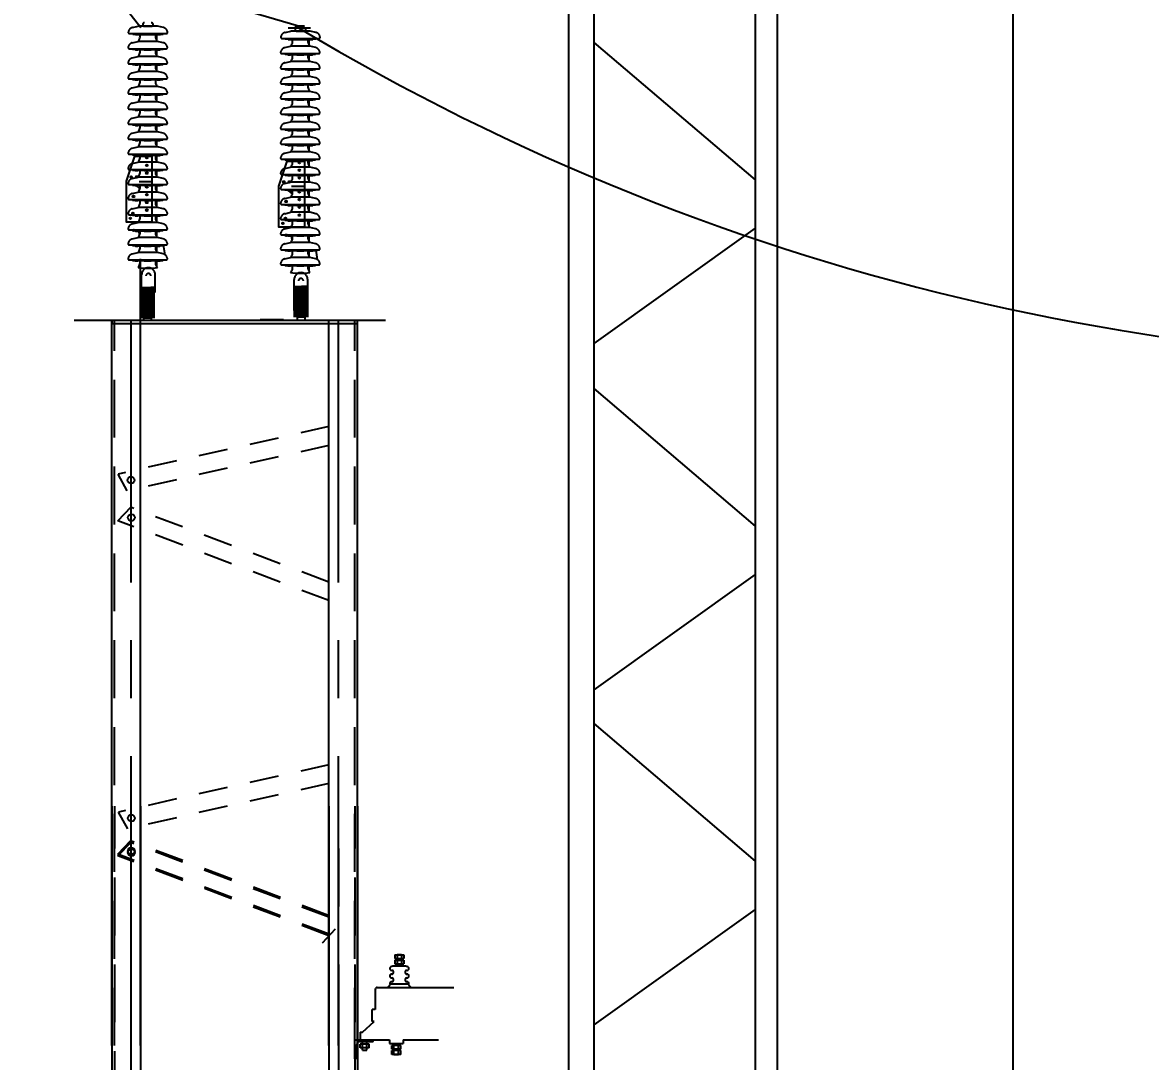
# Model space of a CAD drawing. Header units: inches. Extents: x 29.6 to 118, y -14.2 to 43.7.
# Drawn here: x 53.454 to 58.323, y 10.533 to 15.018 of the extents above; entities that cross this region are included whole.
import ezdxf

# ---------------------------------------------------------------- set-up
doc = ezdxf.new("R2010")
doc.units = ezdxf.units.IN
doc.header["$MEASUREMENT"] = 0
for name, pattern in [('CENTER', [2, 1.25, -0.25, 0.25, -0.25]), ('DASHED', [0.75, 0.5, -0.25]), ('HIDDEN', [0.375, 0.25, -0.125]), ('HIDDEN2', [0.1875, 0.125, -0.0625])]:
    doc.linetypes.add(name, pattern=pattern)
doc.layers.add('DIM', color=2, linetype='Continuous')
doc.styles.get("Standard").update_dxf_attribs({"font": 'arial.ttf'})
doc.dimstyles.get("Standard").update_dxf_attribs({"dimtxt": 0.18, "dimasz": 0.18, "dimexe": 0.18, "dimexo": 0.0625, "dimgap": 0.09, "dimtad": 0, "dimtih": 1, "dimtoh": 1, "dimdec": 4, "dimzin": 0, "dimdsep": 46, "dimtxsty": 'Standard', "dimcen": 0.09, "dimadec": 0, "dimazin": 0, "dimtfac": 1, "dimtdec": 4, "dimtofl": 0, "dimtmove": 0, "dimatfit": 3, "dimfxl": 1, "dimtolj": 1, "dimtzin": 0, "dimarcsym": 0})

# ---------------------------------------------------------------- blocks, each defined once
blk = doc.blocks.new('*D14')
at = {"color": 0, "lineweight": -2, "transparency": 16777216}
for p, q in [((56.5803, 20.4944), (57.9102, 20.4944)), ((57.7302, 20.3144), (57.7302, 18.9962)), ((57.7302, 7.6547), (57.7302, 18.6324)), ((56.5803, 7.4747), (57.9102, 7.4747))]:
    blk.add_line(p, q, dxfattribs=at)
at = {"color": 0, "transparency": 16777216}
for points in [[(57.7002, 20.3144), (57.7602, 20.3144), (57.7302, 20.4944)], [(57.7002, 7.6547), (57.7602, 7.6547), (57.7302, 7.4747)]]:
    blk.add_solid(points, dxfattribs=at)
at = {"layer": 'Defpoints', "color": 0, "transparency": 16777216}
for p in [(56.5178, 20.4944), (56.5178, 7.4747), (57.7302, 7.4747)]:
    blk.add_point(p, dxfattribs=at)
at = {"color": 0, "transparency": 16777216, "insert": (57.7302, 18.8143), "char_height": 0.18, "attachment_point": 5}
blk.add_mtext('\\A1;19.085 m', dxfattribs=at)

msp = doc.modelspace()

# ---------------------------------------------------------------- linework, layer by layer
at = {"color": 2}
for p, q in [((54.66993, 14.9952), (54.04048, 15.17972)), ((54.60123, 14.9952), (54.69724, 14.9952)), ((53.94181, 14.90022), (53.95164, 14.90022)), ((54.03528, 14.90022), (54.04694, 14.90022)), ((54.6002, 14.87883), (54.61003, 14.87883)), ((54.69367, 14.87883), (54.70533, 14.87883)), ((53.94176, 14.83454), (53.95159, 14.83454)), ((54.03523, 14.83454), (54.0469, 14.83454)), ((54.60015, 14.81315), (54.60998, 14.81315)), ((54.69362, 14.81315), (54.70529, 14.81315)), ((53.94181, 14.76981), (53.95164, 14.76981)), ((54.03528, 14.76981), (54.04694, 14.76981)), ((53.94181, 14.70509), (53.95164, 14.70509)), ((54.03528, 14.70509), (54.04694, 14.70509)), ((54.6002, 14.74842), (54.61003, 14.74842)), ((54.69367, 14.74842), (54.70533, 14.74842)), ((54.6002, 14.6837), (54.61003, 14.6837)), ((54.69367, 14.6837), (54.70533, 14.6837)), ((53.94181, 14.63941), (53.95164, 14.63941)), ((54.03528, 14.63941), (54.04694, 14.63941)), ((54.6002, 14.61802), (54.61003, 14.61802)), ((54.69367, 14.61802), (54.70533, 14.61802)), ((53.94176, 14.57374), (53.95159, 14.57374)), ((54.03523, 14.57374), (54.0469, 14.57374)), ((53.94181, 14.50901), (53.95164, 14.50901)), ((54.03528, 14.50901), (54.04694, 14.50901)), ((54.60015, 14.55234), (54.60998, 14.55234)), ((54.69362, 14.55234), (54.70529, 14.55234)), ((54.6002, 14.48762), (54.61003, 14.48762)), ((54.69367, 14.48762), (54.70533, 14.48762)), ((53.94181, 14.44428), (53.95164, 14.44428)), ((54.03528, 14.44428), (54.04694, 14.44428)), ((54.6002, 14.42289), (54.61003, 14.42289)), ((54.69367, 14.42289), (54.70533, 14.42289)), ((53.94176, 14.37861), (53.95159, 14.37861)), ((54.03523, 14.37861), (54.0469, 14.37861)), ((53.94181, 14.31388), (53.95164, 14.31388)), ((53.96044, 14.30023), (53.94377, 14.31388)), ((53.95699, 14.33213), (54.01209, 14.33213)), ((54.03528, 14.31388), (54.04694, 14.31388)), ((54.60015, 14.35722), (54.60998, 14.35722)), ((54.69362, 14.35722), (54.70529, 14.35722)), ((54.6002, 14.29249), (54.61003, 14.29249)), ((54.61883, 14.27884), (54.60216, 14.29249)), ((54.61538, 14.31074), (54.67048, 14.31074)), ((54.69367, 14.29249), (54.70533, 14.29249)), ((53.94181, 14.24916), (53.95164, 14.24916)), ((54.03528, 14.24916), (54.04694, 14.24916)), ((54.6002, 14.22777), (54.61003, 14.22777)), ((54.69367, 14.22777), (54.70533, 14.22777)), ((53.94181, 14.18348), (53.95164, 14.18348)), ((54.03528, 14.18348), (54.04694, 14.18348)), ((54.6002, 14.16209), (54.61003, 14.16209)), ((54.69367, 14.16209), (54.70533, 14.16209)), ((53.94176, 14.1178), (53.95159, 14.1178)), ((53.95934, 14.10155), (53.95687, 14.1178)), ((54.03523, 14.1178), (54.0469, 14.1178)), ((54.60015, 14.09641), (54.60998, 14.09641)), ((54.61773, 14.08016), (54.61526, 14.09641)), ((54.69362, 14.09641), (54.70529, 14.09641)), ((53.94181, 14.05308), (53.95164, 14.05308)), ((54.03528, 14.05308), (54.04694, 14.05308)), ((54.06911, 14.01535), (54.06266, 14.05786)), ((54.6002, 14.03169), (54.61003, 14.03169)), ((54.69367, 14.03169), (54.70533, 14.03169)), ((54.7275, 13.99396), (54.72105, 14.03647)), ((53.94181, 13.98835), (53.95164, 13.98835)), ((54.03528, 13.98835), (54.04694, 13.98835)), ((53.96813, 13.85224), (53.96813, 13.93026)), ((54.02646, 13.85224), (54.02646, 13.93026)), ((54.6002, 13.96696), (54.61003, 13.96696)), ((54.69367, 13.96696), (54.70533, 13.96696)), ((54.62652, 13.83085), (54.62652, 13.90887)), ((54.68485, 13.83085), (54.68485, 13.90887))]:
    msp.add_line(p, q, dxfattribs=at)
at = {"color": 2, "linetype": 'DASHED'}
for p, q in [((53.92869, 14.99649), (53.95347, 15.00227)), ((54.03711, 15.00227), (53.95347, 15.00227)), ((53.98075, 15.00227), (54.01166, 15.00227)), ((54.0619, 14.99649), (54.03711, 15.00227)), ((54.62968, 15.00424), (54.67106, 15.00424)), ((53.91513, 14.97067), (54.07545, 14.97067)), ((53.92933, 14.96948), (53.92933, 14.97067)), ((53.93053, 14.96828), (54.06005, 14.96828)), ((53.94153, 14.96709), (53.94153, 14.96828)), ((53.94272, 14.96589), (54.04786, 14.96589)), ((53.97984, 14.96589), (54.01074, 14.96589)), ((54.04906, 14.96709), (54.04906, 14.96828)), ((54.06125, 14.96948), (54.06125, 14.97067)), ((54.57352, 14.94928), (54.73384, 14.94928)), ((54.58708, 14.9751), (54.61186, 14.98088)), ((54.58772, 14.94809), (54.58772, 14.94928)), ((54.58892, 14.94689), (54.71844, 14.94689)), ((54.59992, 14.9457), (54.59992, 14.94689)), ((54.6955, 14.98088), (54.61186, 14.98088)), ((54.63914, 14.98088), (54.67005, 14.98088)), ((54.72029, 14.9751), (54.6955, 14.98088)), ((54.70745, 14.9457), (54.70745, 14.94689)), ((54.71964, 14.94809), (54.71964, 14.94928)), ((53.91421, 14.905), (54.07454, 14.905)), ((53.92777, 14.93081), (53.95256, 14.93659)), ((53.92842, 14.9038), (53.92842, 14.905)), ((53.92961, 14.90261), (54.05914, 14.90261)), ((53.94061, 14.90141), (53.94061, 14.90261)), ((54.03528, 14.90022), (53.95164, 14.90022)), ((54.0362, 14.93659), (53.95256, 14.93659)), ((53.97892, 14.90022), (54.00983, 14.90022)), ((54.06098, 14.93081), (54.0362, 14.93659)), ((54.04814, 14.90141), (54.04814, 14.90261)), ((54.06033, 14.9038), (54.06033, 14.905)), ((54.58616, 14.90942), (54.61095, 14.9152)), ((54.60111, 14.9445), (54.70625, 14.9445)), ((54.69458, 14.9152), (54.61095, 14.9152)), ((54.63823, 14.9445), (54.66913, 14.9445)), ((54.71937, 14.90942), (54.69458, 14.9152)), ((53.92772, 14.86513), (53.95251, 14.87092)), ((54.03615, 14.87092), (53.95251, 14.87092)), ((54.06093, 14.86513), (54.03615, 14.87092)), ((54.5726, 14.8836), (54.73293, 14.8836)), ((54.58611, 14.84374), (54.6109, 14.84952)), ((54.58681, 14.88241), (54.58681, 14.8836)), ((54.588, 14.88121), (54.71753, 14.88121)), ((54.599, 14.88002), (54.599, 14.88121)), ((54.69367, 14.87883), (54.61003, 14.87883)), ((54.69454, 14.84952), (54.6109, 14.84952)), ((54.63731, 14.87883), (54.66822, 14.87883)), ((54.71932, 14.84374), (54.69454, 14.84952)), ((54.70653, 14.88002), (54.70653, 14.88121)), ((54.71872, 14.88241), (54.71872, 14.8836)), ((53.91416, 14.83932), (54.07449, 14.83932)), ((53.92777, 14.80041), (53.95256, 14.80619)), ((53.92837, 14.83812), (53.92837, 14.83932)), ((53.92957, 14.83693), (54.05909, 14.83693)), ((53.94056, 14.83573), (53.94056, 14.83693)), ((54.03523, 14.83454), (53.95159, 14.83454)), ((54.0362, 14.80619), (53.95256, 14.80619)), ((53.97887, 14.83454), (54.00978, 14.83454)), ((54.06098, 14.80041), (54.0362, 14.80619)), ((54.04809, 14.83573), (54.04809, 14.83693)), ((54.06028, 14.83812), (54.06028, 14.83932)), ((54.57255, 14.81793), (54.73288, 14.81793)), ((54.58676, 14.81673), (54.58676, 14.81793)), ((54.58795, 14.81554), (54.71748, 14.81554)), ((54.59895, 14.81434), (54.59895, 14.81554)), ((54.69362, 14.81315), (54.60998, 14.81315)), ((54.63726, 14.81315), (54.66817, 14.81315)), ((54.70648, 14.81434), (54.70648, 14.81554)), ((54.71867, 14.81673), (54.71867, 14.81793)), ((53.91421, 14.77459), (54.07454, 14.77459)), ((53.92842, 14.7734), (53.92842, 14.77459)), ((53.92961, 14.7722), (54.05914, 14.7722)), ((53.94061, 14.77101), (53.94061, 14.7722)), ((54.03528, 14.76981), (53.95164, 14.76981)), ((53.97892, 14.76981), (54.00983, 14.76981)), ((54.04814, 14.77101), (54.04814, 14.7722)), ((54.06033, 14.7734), (54.06033, 14.77459)), ((54.5726, 14.7532), (54.73293, 14.7532)), ((54.58616, 14.77902), (54.61095, 14.7848)), ((54.58681, 14.75201), (54.58681, 14.7532)), ((54.69458, 14.7848), (54.61095, 14.7848)), ((54.71937, 14.77902), (54.69458, 14.7848)), ((54.71872, 14.75201), (54.71872, 14.7532)), ((53.91421, 14.70987), (54.07454, 14.70987)), ((53.92777, 14.73568), (53.95256, 14.74147)), ((53.92842, 14.70867), (53.92842, 14.70987)), ((53.92961, 14.70748), (54.05914, 14.70748)), ((53.94061, 14.70628), (53.94061, 14.70748)), ((54.03528, 14.70509), (53.95164, 14.70509)), ((54.0362, 14.74147), (53.95256, 14.74147)), ((53.97892, 14.70509), (54.00983, 14.70509)), ((54.06098, 14.73568), (54.0362, 14.74147)), ((54.04814, 14.70628), (54.04814, 14.70748)), ((54.06033, 14.70867), (54.06033, 14.70987)), ((54.58616, 14.71429), (54.61095, 14.72007)), ((54.588, 14.75081), (54.71753, 14.75081)), ((54.599, 14.74962), (54.599, 14.75081)), ((54.69367, 14.74842), (54.61003, 14.74842)), ((54.69458, 14.72007), (54.61095, 14.72007)), ((54.63731, 14.74842), (54.66822, 14.74842)), ((54.71937, 14.71429), (54.69458, 14.72007)), ((54.70653, 14.74962), (54.70653, 14.75081)), ((53.92777, 14.67001), (53.95256, 14.67579)), ((54.0362, 14.67579), (53.95256, 14.67579)), ((54.06098, 14.67001), (54.0362, 14.67579)), ((54.5726, 14.68848), (54.73293, 14.68848)), ((54.58681, 14.68728), (54.58681, 14.68848)), ((54.588, 14.68609), (54.71753, 14.68609)), ((54.599, 14.68489), (54.599, 14.68609)), ((54.69367, 14.6837), (54.61003, 14.6837)), ((54.63731, 14.6837), (54.66822, 14.6837)), ((54.70653, 14.68489), (54.70653, 14.68609)), ((54.71872, 14.68728), (54.71872, 14.68848)), ((53.91421, 14.64419), (54.07454, 14.64419)), ((53.92772, 14.60433), (53.95251, 14.61011)), ((53.92842, 14.643), (53.92842, 14.64419)), ((53.92961, 14.6418), (54.05914, 14.6418)), ((53.94061, 14.64061), (53.94061, 14.6418)), ((54.03528, 14.63941), (53.95164, 14.63941)), ((54.03615, 14.61011), (53.95251, 14.61011)), ((53.97892, 14.63941), (54.00983, 14.63941)), ((54.06093, 14.60433), (54.03615, 14.61011)), ((54.04814, 14.64061), (54.04814, 14.6418)), ((54.06033, 14.643), (54.06033, 14.64419)), ((54.5726, 14.6228), (54.73293, 14.6228)), ((54.58616, 14.64862), (54.61095, 14.6544)), ((54.58681, 14.62161), (54.58681, 14.6228)), ((54.588, 14.62041), (54.71753, 14.62041)), ((54.599, 14.61922), (54.599, 14.62041)), ((54.69367, 14.61802), (54.61003, 14.61802)), ((54.69458, 14.6544), (54.61095, 14.6544)), ((54.63731, 14.61802), (54.66822, 14.61802)), ((54.71937, 14.64862), (54.69458, 14.6544)), ((54.70653, 14.61922), (54.70653, 14.62041)), ((54.71872, 14.62161), (54.71872, 14.6228)), ((53.91416, 14.57851), (54.07449, 14.57851)), ((53.92837, 14.57732), (53.92837, 14.57851)), ((53.92957, 14.57612), (54.05909, 14.57612)), ((53.94056, 14.57493), (53.94056, 14.57612)), ((54.03523, 14.57374), (53.95159, 14.57374)), ((53.97887, 14.57374), (54.00978, 14.57374)), ((54.04809, 14.57493), (54.04809, 14.57612)), ((54.06028, 14.57732), (54.06028, 14.57851)), ((54.58611, 14.58294), (54.6109, 14.58872)), ((54.69454, 14.58872), (54.6109, 14.58872)), ((54.71932, 14.58294), (54.69454, 14.58872)), ((53.91421, 14.51379), (54.07454, 14.51379)), ((53.92777, 14.5396), (53.95256, 14.54539)), ((53.92842, 14.51259), (53.92842, 14.51379)), ((53.92961, 14.5114), (54.05914, 14.5114)), ((53.94061, 14.5102), (53.94061, 14.5114)), ((54.03528, 14.50901), (53.95164, 14.50901)), ((54.0362, 14.54539), (53.95256, 14.54539)), ((53.97892, 14.50901), (54.00983, 14.50901)), ((54.06098, 14.5396), (54.0362, 14.54539)), ((54.04814, 14.5102), (54.04814, 14.5114)), ((54.06033, 14.51259), (54.06033, 14.51379)), ((54.57255, 14.55712), (54.73288, 14.55712)), ((54.58616, 14.51821), (54.61095, 14.52399)), ((54.58676, 14.55593), (54.58676, 14.55712)), ((54.58795, 14.55473), (54.71748, 14.55473)), ((54.59895, 14.55354), (54.59895, 14.55473)), ((54.69362, 14.55234), (54.60998, 14.55234)), ((54.69458, 14.52399), (54.61095, 14.52399)), ((54.63726, 14.55234), (54.66817, 14.55234)), ((54.71937, 14.51821), (54.69458, 14.52399)), ((54.70648, 14.55354), (54.70648, 14.55473)), ((54.71867, 14.55593), (54.71867, 14.55712)), ((53.92777, 14.47488), (53.95256, 14.48066)), ((54.0362, 14.48066), (53.95256, 14.48066)), ((54.06098, 14.47488), (54.0362, 14.48066)), ((54.5726, 14.4924), (54.73293, 14.4924)), ((54.58681, 14.4912), (54.58681, 14.4924)), ((54.588, 14.49001), (54.71753, 14.49001)), ((54.599, 14.48881), (54.599, 14.49001)), ((54.69367, 14.48762), (54.61003, 14.48762)), ((54.63731, 14.48762), (54.66822, 14.48762)), ((54.70653, 14.48881), (54.70653, 14.49001)), ((54.71872, 14.4912), (54.71872, 14.4924)), ((53.91421, 14.44906), (54.07454, 14.44906)), ((53.92772, 14.4092), (53.95251, 14.41498)), ((53.92842, 14.44787), (53.92842, 14.44906)), ((53.92961, 14.44667), (54.05914, 14.44667)), ((53.94061, 14.44548), (53.94061, 14.44667)), ((54.03528, 14.44428), (53.95164, 14.44428)), ((54.03615, 14.41498), (53.95251, 14.41498)), ((53.97892, 14.44428), (54.00983, 14.44428)), ((54.06093, 14.4092), (54.03615, 14.41498)), ((54.04814, 14.44548), (54.04814, 14.44667)), ((54.06033, 14.44787), (54.06033, 14.44906)), ((54.5726, 14.42767), (54.73293, 14.42767)), ((54.58616, 14.45349), (54.61095, 14.45927)), ((54.58681, 14.42648), (54.58681, 14.42767)), ((54.588, 14.42528), (54.71753, 14.42528)), ((54.599, 14.42409), (54.599, 14.42528)), ((54.69367, 14.42289), (54.61003, 14.42289)), ((54.69458, 14.45927), (54.61095, 14.45927)), ((54.63731, 14.42289), (54.66822, 14.42289)), ((54.71937, 14.45349), (54.69458, 14.45927)), ((54.70653, 14.42409), (54.70653, 14.42528)), ((54.71872, 14.42648), (54.71872, 14.42767)), ((53.91416, 14.38339), (54.07449, 14.38339)), ((53.92837, 14.38219), (53.92837, 14.38339)), ((53.92957, 14.381), (54.05909, 14.381)), ((53.94056, 14.3798), (53.94056, 14.381)), ((54.03523, 14.37861), (53.95159, 14.37861)), ((53.97887, 14.37861), (54.00978, 14.37861)), ((54.04809, 14.3798), (54.04809, 14.381)), ((54.06028, 14.38219), (54.06028, 14.38339)), ((54.58611, 14.38781), (54.6109, 14.39359)), ((54.69454, 14.39359), (54.6109, 14.39359)), ((54.71932, 14.38781), (54.69454, 14.39359)), ((53.91421, 14.31866), (54.07454, 14.31866)), ((53.92777, 14.34448), (53.95256, 14.35026)), ((53.92842, 14.31747), (53.92842, 14.31866)), ((53.92961, 14.31627), (54.05914, 14.31627)), ((53.94061, 14.31508), (53.94061, 14.31627)), ((54.03528, 14.31388), (53.95164, 14.31388)), ((54.0362, 14.35026), (53.95256, 14.35026)), ((53.97892, 14.31388), (54.00983, 14.31388)), ((54.06098, 14.34448), (54.0362, 14.35026)), ((54.04814, 14.31508), (54.04814, 14.31627)), ((54.06033, 14.31747), (54.06033, 14.31866)), ((54.57255, 14.362), (54.73288, 14.362)), ((54.58616, 14.32309), (54.61095, 14.32887)), ((54.58676, 14.3608), (54.58676, 14.362)), ((54.58795, 14.35961), (54.71748, 14.35961)), ((54.59895, 14.35841), (54.59895, 14.35961)), ((54.69362, 14.35722), (54.60998, 14.35722)), ((54.69458, 14.32887), (54.61095, 14.32887)), ((54.63726, 14.35722), (54.66817, 14.35722)), ((54.71937, 14.32309), (54.69458, 14.32887)), ((54.70648, 14.35841), (54.70648, 14.35961)), ((54.71867, 14.3608), (54.71867, 14.362)), ((53.92777, 14.27975), (53.95256, 14.28553)), ((54.0362, 14.28553), (53.95256, 14.28553)), ((54.06098, 14.27975), (54.0362, 14.28553)), ((54.5726, 14.29727), (54.73293, 14.29727)), ((54.58681, 14.29608), (54.58681, 14.29727)), ((54.588, 14.29488), (54.71753, 14.29488)), ((54.599, 14.29369), (54.599, 14.29488)), ((54.69367, 14.29249), (54.61003, 14.29249)), ((54.63731, 14.29249), (54.66822, 14.29249)), ((54.70653, 14.29369), (54.70653, 14.29488)), ((54.71872, 14.29608), (54.71872, 14.29727)), ((53.91421, 14.25394), (54.07454, 14.25394)), ((53.92777, 14.21407), (53.95256, 14.21986)), ((53.92842, 14.25274), (53.92842, 14.25394)), ((53.92961, 14.25155), (54.05914, 14.25155)), ((53.94061, 14.25035), (53.94061, 14.25155)), ((54.03528, 14.24916), (53.95164, 14.24916)), ((54.0362, 14.21986), (53.95256, 14.21986)), ((53.97892, 14.24916), (54.00983, 14.24916)), ((54.06098, 14.21407), (54.0362, 14.21986)), ((54.04814, 14.25035), (54.04814, 14.25155)), ((54.06033, 14.25274), (54.06033, 14.25394)), ((54.5726, 14.23255), (54.73293, 14.23255)), ((54.58616, 14.25836), (54.61095, 14.26414)), ((54.58681, 14.23135), (54.58681, 14.23255)), ((54.588, 14.23016), (54.71753, 14.23016)), ((54.599, 14.22896), (54.599, 14.23016)), ((54.69367, 14.22777), (54.61003, 14.22777)), ((54.69458, 14.26414), (54.61095, 14.26414)), ((54.63731, 14.22777), (54.66822, 14.22777)), ((54.71937, 14.25836), (54.69458, 14.26414)), ((54.70653, 14.22896), (54.70653, 14.23016)), ((54.71872, 14.23135), (54.71872, 14.23255)), ((53.91421, 14.18826), (54.07454, 14.18826)), ((53.92842, 14.18706), (53.92842, 14.18826)), ((53.92961, 14.18587), (54.05914, 14.18587)), ((53.94061, 14.18468), (53.94061, 14.18587)), ((54.03528, 14.18348), (53.95164, 14.18348)), ((53.97892, 14.18348), (54.00983, 14.18348)), ((54.04814, 14.18468), (54.04814, 14.18587)), ((54.06033, 14.18706), (54.06033, 14.18826)), ((54.58616, 14.19268), (54.61095, 14.19847)), ((54.69458, 14.19847), (54.61095, 14.19847)), ((54.71937, 14.19268), (54.69458, 14.19847)), ((53.91416, 14.12258), (54.07449, 14.12258)), ((53.92772, 14.1484), (53.95251, 14.15418)), ((53.92837, 14.12139), (53.92837, 14.12258)), ((53.92957, 14.12019), (54.05909, 14.12019)), ((53.94056, 14.119), (53.94056, 14.12019)), ((54.03615, 14.15418), (53.95251, 14.15418)), ((54.06093, 14.1484), (54.03615, 14.15418)), ((54.04809, 14.119), (54.04809, 14.12019)), ((54.06028, 14.12139), (54.06028, 14.12258)), ((54.5726, 14.16687), (54.73293, 14.16687)), ((54.58611, 14.12701), (54.6109, 14.13279)), ((54.58681, 14.16567), (54.58681, 14.16687)), ((54.588, 14.16448), (54.71753, 14.16448)), ((54.599, 14.16328), (54.599, 14.16448)), ((54.69367, 14.16209), (54.61003, 14.16209)), ((54.69454, 14.13279), (54.6109, 14.13279)), ((54.63731, 14.16209), (54.66822, 14.16209)), ((54.71932, 14.12701), (54.69454, 14.13279)), ((54.70653, 14.16328), (54.70653, 14.16448)), ((54.71872, 14.16567), (54.71872, 14.16687)), ((53.92777, 14.08367), (53.95256, 14.08945)), ((54.03523, 14.1178), (53.95159, 14.1178)), ((54.0362, 14.08945), (53.95256, 14.08945)), ((53.97887, 14.1178), (54.00978, 14.1178)), ((54.06098, 14.08367), (54.0362, 14.08945)), ((54.57255, 14.10119), (54.73288, 14.10119)), ((54.58676, 14.1), (54.58676, 14.10119)), ((54.58795, 14.0988), (54.71748, 14.0988)), ((54.59895, 14.09761), (54.59895, 14.0988)), ((54.69362, 14.09641), (54.60998, 14.09641)), ((54.63726, 14.09641), (54.66817, 14.09641)), ((54.70648, 14.09761), (54.70648, 14.0988)), ((54.71867, 14.1), (54.71867, 14.10119)), ((53.91421, 14.05786), (54.07454, 14.05786)), ((53.92777, 14.01895), (53.95256, 14.02473)), ((53.92842, 14.05666), (53.92842, 14.05786)), ((53.92961, 14.05547), (54.05914, 14.05547)), ((53.94061, 14.05427), (53.94061, 14.05547)), ((54.03528, 14.05308), (53.95164, 14.05308)), ((54.0362, 14.02473), (53.95256, 14.02473)), ((53.97892, 14.05308), (54.00983, 14.05308)), ((54.06098, 14.01895), (54.0362, 14.02473)), ((54.04814, 14.05427), (54.04814, 14.05547)), ((54.06033, 14.05666), (54.06033, 14.05786)), ((54.5726, 14.03647), (54.73293, 14.03647)), ((54.58616, 14.06228), (54.61095, 14.06806)), ((54.58681, 14.03527), (54.58681, 14.03647)), ((54.588, 14.03408), (54.71753, 14.03408)), ((54.599, 14.03288), (54.599, 14.03408)), ((54.69367, 14.03169), (54.61003, 14.03169)), ((54.69458, 14.06806), (54.61095, 14.06806)), ((54.63731, 14.03169), (54.66822, 14.03169)), ((54.71937, 14.06228), (54.69458, 14.06806)), ((54.70653, 14.03288), (54.70653, 14.03408)), ((54.71872, 14.03527), (54.71872, 14.03647)), ((53.91421, 13.99313), (54.07454, 13.99313)), ((53.92842, 13.99194), (53.92842, 13.99313)), ((53.92961, 13.99074), (54.05914, 13.99074)), ((53.94061, 13.98955), (53.94061, 13.99074)), ((54.03528, 13.98835), (53.95164, 13.98835)), ((53.97892, 13.98835), (54.00983, 13.98835)), ((54.04814, 13.98955), (54.04814, 13.99074)), ((54.06033, 13.99194), (54.06033, 13.99313)), ((54.58616, 13.99756), (54.61095, 14.00334)), ((54.69458, 14.00334), (54.61095, 14.00334)), ((54.71937, 13.99756), (54.69458, 14.00334)), ((54.5726, 13.97174), (54.73293, 13.97174)), ((54.58681, 13.97055), (54.58681, 13.97174)), ((54.588, 13.96935), (54.71753, 13.96935)), ((54.599, 13.96816), (54.599, 13.96935)), ((54.69367, 13.96696), (54.61003, 13.96696)), ((54.63731, 13.96696), (54.66822, 13.96696)), ((54.70653, 13.96816), (54.70653, 13.96935)), ((54.71872, 13.97055), (54.71872, 13.97174))]:
    msp.add_line(p, q, dxfattribs=at)
at = {"color": 2}
for points in [[(53.95997, 14.96589), (53.95997, 14.97067)], [(54.03166, 14.97067), (54.03166, 14.96828)], [(54.03166, 14.96589), (54.03166, 14.94215)], [(54.61836, 14.9445), (54.61836, 14.94928)], [(54.69005, 14.94928), (54.69005, 14.94689)], [(54.03166, 14.905), (54.03166, 14.90261)], [(54.03166, 14.90022), (54.03166, 14.87648)], [(54.69005, 14.9445), (54.69005, 14.92076)], [(54.69005, 14.8836), (54.69005, 14.88121)], [(54.69005, 14.87883), (54.69005, 14.85509)], [(53.95997, 14.83693), (53.95997, 14.83932)], [(54.03166, 14.83932), (54.03166, 14.83693)], [(54.03166, 14.83454), (54.03166, 14.81175)], [(54.61836, 14.81554), (54.61836, 14.81793)], [(54.69005, 14.81793), (54.69005, 14.81554)], [(54.69005, 14.81315), (54.69005, 14.79036)], [(54.03166, 14.70509), (54.03166, 14.68135)], [(54.69005, 14.6837), (54.69005, 14.65996)], [(54.03166, 14.63941), (54.03166, 14.61567)], [(54.69005, 14.61802), (54.69005, 14.59428)], [(54.03166, 14.57374), (54.03166, 14.55095)], [(54.03166, 14.51379), (54.03166, 14.48622)], [(54.69005, 14.55234), (54.69005, 14.52956)], [(54.69005, 14.4924), (54.69005, 14.46483)], [(54.03166, 14.44906), (54.03166, 14.44667)], [(54.03166, 14.44428), (54.03166, 14.42054)], [(54.69005, 14.42767), (54.69005, 14.42528)], [(54.69005, 14.42289), (54.69005, 14.39915)], [(54.03166, 14.38339), (54.03166, 14.381)], [(54.03166, 14.37861), (54.03166, 14.35582)], [(53.95997, 14.29901), (53.95997, 14.31388)], [(54.03166, 14.31388), (54.03166, 14.29109)], [(54.69005, 14.362), (54.69005, 14.35961)], [(54.69005, 14.35722), (54.69005, 14.33443)], [(54.61836, 14.27761), (54.61836, 14.29249)], [(54.69005, 14.29249), (54.69005, 14.2697)], [(54.03166, 14.24916), (54.03166, 14.22542)], [(54.69005, 14.22777), (54.69005, 14.20403)], [(54.03166, 14.18348), (54.03166, 14.15974)], [(54.03166, 14.12258), (54.03166, 14.12019)], [(54.69005, 14.16209), (54.69005, 14.13835)], [(54.03166, 14.1178), (54.03166, 14.09502)], [(54.69005, 14.10119), (54.69005, 14.0988)], [(54.69005, 14.09641), (54.69005, 14.07362)], [(54.03166, 14.05308), (54.03166, 14.03029)], [(54.69005, 14.03169), (54.69005, 14.0089)], [(54.03166, 13.98835), (54.03166, 13.96556)], [(54.69005, 13.96696), (54.69005, 13.94417)]]:
    msp.add_lwpolyline(points, dxfattribs=at)
for points in [[(53.93829, 14.44141), (54.01209, 14.44141), (54.01209, 14.15539), (53.90216, 14.15539), (53.90216, 14.33303)], [(54.59668, 14.42002), (54.67048, 14.42002), (54.67048, 14.134), (54.56055, 14.134), (54.56055, 14.31164)]]:
    msp.add_lwpolyline(points, close=True, dxfattribs=at)
at = {"color": 2, "const_width": 0.06691}
for points in [[(53.99237, 13.74123), (53.99158, 13.87817)], [(54.65577, 13.74562), (54.65498, 13.88256)]]:
    msp.add_lwpolyline(points, dxfattribs=at)
at = {"color": 2}
for centre in [(53.99045, 14.43489), (54.64884, 14.41349), (53.99045, 14.40143), (53.99045, 14.36797), (54.64884, 14.38004), (53.92317, 14.35113), (53.94707, 14.35125), (54.58156, 14.32974), (54.60546, 14.32985), (54.64884, 14.34658), (53.93309, 14.26714), (53.99045, 14.30823), (53.99045, 14.27477), (54.64884, 14.28684), (53.99045, 14.24132), (54.59148, 14.24575), (54.64884, 14.25338), (54.64884, 14.21993), (53.91941, 14.1725), (53.93033, 14.19352), (53.99045, 14.20786), (54.58872, 14.17213), (54.64884, 14.18647), (53.9337, 14.12078), (54.5778, 14.1511), (54.59209, 14.09939)]:
    msp.add_circle(centre, 0.0038, dxfattribs=at)
at = {"color": 3}
for centre, radius, start, end in [((55.69356, 16.41963), 2.23951, 145.49881, 219.46395), ((59.84943, 23.66011), 10.10749, 239.012856, 275.321734)]:
    msp.add_arc(centre, radius, start, end, dxfattribs=at)
at = {"color": 2, "linetype": 'DASHED'}
for centre, radius, start, end in [((53.93411, 14.97322), 0.0239, 103.13002, 173.28208), ((53.97984, 15.00942), 0.00721, 82.7047, 277.2953), ((54.01074, 15.00942), 0.00721, 262.7047, 97.2953), ((54.05647, 14.97322), 0.0239, 6.71792, 76.86998), ((53.91513, 14.97545), 0.00478, 173.28208, 270), ((53.93053, 14.96948), 0.00119, 180, 270), ((53.94272, 14.96709), 0.00119, 180, 270), ((54.04786, 14.96709), 0.00119, 270, 0), ((54.06005, 14.96948), 0.00119, 270, 0), ((54.07545, 14.97545), 0.00478, 270, 6.71792), ((54.57352, 14.95406), 0.00478, 173.28208, 270), ((54.5925, 14.95182), 0.0239, 103.13002, 173.28208), ((54.58892, 14.94809), 0.00119, 180, 270), ((54.63823, 14.98803), 0.00721, 82.7047, 277.2953), ((54.66913, 14.98803), 0.00721, 262.7047, 97.2953), ((54.71844, 14.94809), 0.00119, 270, 0), ((54.71486, 14.95182), 0.0239, 6.71792, 76.86998), ((54.73384, 14.95406), 0.00478, 270, 6.71792), ((53.91421, 14.90978), 0.00478, 173.28208, 270), ((53.9332, 14.90754), 0.0239, 103.13002, 173.28208), ((53.92961, 14.9038), 0.00119, 180, 270), ((53.94181, 14.90141), 0.00119, 180, 270), ((54.04694, 14.90141), 0.00119, 270, 0), ((54.05914, 14.9038), 0.00119, 270, 0), ((54.05555, 14.90754), 0.0239, 6.71792, 76.86998), ((54.07454, 14.90978), 0.00478, 270, 6.71792), ((54.59159, 14.88615), 0.0239, 103.13002, 173.28208), ((54.60111, 14.9457), 0.00119, 180, 270), ((54.70625, 14.9457), 0.00119, 270, 0), ((54.71394, 14.88615), 0.0239, 6.71792, 76.86998), ((53.93315, 14.84186), 0.0239, 103.13002, 173.28208), ((54.0555, 14.84186), 0.0239, 6.71792, 76.86998), ((54.5726, 14.88838), 0.00478, 173.28208, 270), ((54.588, 14.88241), 0.00119, 180, 270), ((54.6002, 14.88002), 0.00119, 180, 270), ((54.70533, 14.88002), 0.00119, 270, 0), ((54.71753, 14.88241), 0.00119, 270, 0), ((54.73293, 14.88838), 0.00478, 270, 6.71792), ((53.91416, 14.8441), 0.00478, 173.28208, 270), ((53.92957, 14.83812), 0.00119, 180, 270), ((53.94176, 14.83573), 0.00119, 180, 270), ((54.0469, 14.83573), 0.00119, 270, 0), ((54.05909, 14.83812), 0.00119, 270, 0), ((54.07449, 14.8441), 0.00478, 270, 6.71792), ((54.57255, 14.82271), 0.00478, 173.28208, 270), ((54.59154, 14.82047), 0.0239, 103.13002, 173.28208), ((54.58795, 14.81673), 0.00119, 180, 270), ((54.60015, 14.81434), 0.00119, 180, 270), ((54.70529, 14.81434), 0.00119, 270, 0), ((54.71748, 14.81673), 0.00119, 270, 0), ((54.71389, 14.82047), 0.0239, 6.71792, 76.86998), ((54.73288, 14.82271), 0.00478, 270, 6.71792), ((53.91421, 14.77937), 0.00478, 173.28208, 270), ((53.9332, 14.77714), 0.0239, 103.13002, 173.28208), ((53.92961, 14.7734), 0.00119, 180, 270), ((53.94181, 14.77101), 0.00119, 180, 270), ((54.04694, 14.77101), 0.00119, 270, 0), ((54.05914, 14.7734), 0.00119, 270, 0), ((54.05555, 14.77714), 0.0239, 6.71792, 76.86998), ((54.07454, 14.77937), 0.00478, 270, 6.71792), ((54.5726, 14.75798), 0.00478, 173.28208, 270), ((54.59159, 14.75575), 0.0239, 103.13002, 173.28208), ((54.588, 14.75201), 0.00119, 180, 270), ((54.71753, 14.75201), 0.00119, 270, 0), ((54.71394, 14.75575), 0.0239, 6.71792, 76.86998), ((54.73293, 14.75798), 0.00478, 270, 6.71792), ((53.91421, 14.71465), 0.00478, 173.28208, 270), ((53.9332, 14.71241), 0.0239, 103.13002, 173.28208), ((53.92961, 14.70867), 0.00119, 180, 270), ((53.94181, 14.70628), 0.00119, 180, 270), ((54.04694, 14.70628), 0.00119, 270, 0), ((54.05914, 14.70867), 0.00119, 270, 0), ((54.05555, 14.71241), 0.0239, 6.71792, 76.86998), ((54.07454, 14.71465), 0.00478, 270, 6.71792), ((54.59159, 14.69102), 0.0239, 103.13002, 173.28208), ((54.6002, 14.74962), 0.00119, 180, 270), ((54.70533, 14.74962), 0.00119, 270, 0), ((54.71394, 14.69102), 0.0239, 6.71792, 76.86998), ((53.9332, 14.64673), 0.0239, 103.13002, 173.28208), ((54.05555, 14.64673), 0.0239, 6.71792, 76.86998), ((54.5726, 14.69326), 0.00478, 173.28208, 270), ((54.588, 14.68728), 0.00119, 180, 270), ((54.6002, 14.68489), 0.00119, 180, 270), ((54.70533, 14.68489), 0.00119, 270, 0), ((54.71753, 14.68728), 0.00119, 270, 0), ((54.73293, 14.69326), 0.00478, 270, 6.71792), ((53.91421, 14.64897), 0.00478, 173.28208, 270), ((53.92961, 14.643), 0.00119, 180, 270), ((53.94181, 14.64061), 0.00119, 180, 270), ((54.04694, 14.64061), 0.00119, 270, 0), ((54.05914, 14.643), 0.00119, 270, 0), ((54.07454, 14.64897), 0.00478, 270, 6.71792), ((54.5726, 14.62758), 0.00478, 173.28208, 270), ((54.59159, 14.62534), 0.0239, 103.13002, 173.28208), ((54.588, 14.62161), 0.00119, 180, 270), ((54.6002, 14.61922), 0.00119, 180, 270), ((54.70533, 14.61922), 0.00119, 270, 0), ((54.71753, 14.62161), 0.00119, 270, 0), ((54.71394, 14.62534), 0.0239, 6.71792, 76.86998), ((54.73293, 14.62758), 0.00478, 270, 6.71792), ((53.91416, 14.58329), 0.00478, 173.28208, 270), ((53.93315, 14.58106), 0.0239, 103.13002, 173.28208), ((53.92957, 14.57732), 0.00119, 180, 270), ((53.94176, 14.57493), 0.00119, 180, 270), ((54.0469, 14.57493), 0.00119, 270, 0), ((54.05909, 14.57732), 0.00119, 270, 0), ((54.0555, 14.58106), 0.0239, 6.71792, 76.86998), ((54.07449, 14.58329), 0.00478, 270, 6.71792), ((54.57255, 14.5619), 0.00478, 173.28208, 270), ((54.59154, 14.55967), 0.0239, 103.13002, 173.28208), ((54.71389, 14.55967), 0.0239, 6.71792, 76.86998), ((54.73288, 14.5619), 0.00478, 270, 6.71792), ((53.91421, 14.51857), 0.00478, 173.28208, 270), ((53.9332, 14.51633), 0.0239, 103.13002, 173.28208), ((53.92961, 14.51259), 0.00119, 180, 270), ((53.94181, 14.5102), 0.00119, 180, 270), ((54.04694, 14.5102), 0.00119, 270, 0), ((54.05914, 14.51259), 0.00119, 270, 0), ((54.05555, 14.51633), 0.0239, 6.71792, 76.86998), ((54.07454, 14.51857), 0.00478, 270, 6.71792), ((54.59159, 14.49494), 0.0239, 103.13002, 173.28208), ((54.58795, 14.55593), 0.00119, 180, 270), ((54.60015, 14.55354), 0.00119, 180, 270), ((54.70529, 14.55354), 0.00119, 270, 0), ((54.71748, 14.55593), 0.00119, 270, 0), ((54.71394, 14.49494), 0.0239, 6.71792, 76.86998), ((53.9332, 14.45161), 0.0239, 103.13002, 173.28208), ((54.05555, 14.45161), 0.0239, 6.71792, 76.86998), ((54.5726, 14.49718), 0.00478, 173.28208, 270), ((54.588, 14.4912), 0.00119, 180, 270), ((54.6002, 14.48881), 0.00119, 180, 270), ((54.70533, 14.48881), 0.00119, 270, 0), ((54.71753, 14.4912), 0.00119, 270, 0), ((54.73293, 14.49718), 0.00478, 270, 6.71792), ((53.91421, 14.45384), 0.00478, 173.28208, 270), ((53.92961, 14.44787), 0.00119, 180, 270), ((53.94181, 14.44548), 0.00119, 180, 270), ((54.04694, 14.44548), 0.00119, 270, 0), ((54.05914, 14.44787), 0.00119, 270, 0), ((54.07454, 14.45384), 0.00478, 270, 6.71792), ((54.5726, 14.43245), 0.00478, 173.28208, 270), ((54.59159, 14.43022), 0.0239, 103.13002, 173.28208), ((54.588, 14.42648), 0.00119, 180, 270), ((54.6002, 14.42409), 0.00119, 180, 270), ((54.70533, 14.42409), 0.00119, 270, 0), ((54.71753, 14.42648), 0.00119, 270, 0), ((54.71394, 14.43022), 0.0239, 6.71792, 76.86998), ((54.73293, 14.43245), 0.00478, 270, 6.71792), ((53.91416, 14.38817), 0.00478, 173.28208, 270), ((53.93315, 14.38593), 0.0239, 103.13002, 173.28208), ((53.92957, 14.38219), 0.00119, 180, 270), ((53.94176, 14.3798), 0.00119, 180, 270), ((54.0469, 14.3798), 0.00119, 270, 0), ((54.05909, 14.38219), 0.00119, 270, 0), ((54.0555, 14.38593), 0.0239, 6.71792, 76.86998), ((54.07449, 14.38817), 0.00478, 270, 6.71792), ((54.57255, 14.36678), 0.00478, 173.28208, 270), ((54.59154, 14.36454), 0.0239, 103.13002, 173.28208), ((54.71389, 14.36454), 0.0239, 6.71792, 76.86998), ((54.73288, 14.36678), 0.00478, 270, 6.71792), ((53.91421, 14.32344), 0.00478, 173.28208, 270), ((53.9332, 14.3212), 0.0239, 103.13002, 173.28208), ((53.92961, 14.31747), 0.00119, 180, 270), ((53.94181, 14.31508), 0.00119, 180, 270), ((54.04694, 14.31508), 0.00119, 270, 0), ((54.05914, 14.31747), 0.00119, 270, 0), ((54.05555, 14.3212), 0.0239, 6.71792, 76.86998), ((54.07454, 14.32344), 0.00478, 270, 6.71792), ((54.59159, 14.29981), 0.0239, 103.13002, 173.28208), ((54.58795, 14.3608), 0.00119, 180, 270), ((54.60015, 14.35841), 0.00119, 180, 270), ((54.70529, 14.35841), 0.00119, 270, 0), ((54.71748, 14.3608), 0.00119, 270, 0), ((54.71394, 14.29981), 0.0239, 6.71792, 76.86998), ((53.9332, 14.25648), 0.0239, 103.13002, 173.28208), ((54.05555, 14.25648), 0.0239, 6.71792, 76.86998), ((54.5726, 14.30205), 0.00478, 173.28208, 270), ((54.588, 14.29608), 0.00119, 180, 270), ((54.6002, 14.29369), 0.00119, 180, 270), ((54.70533, 14.29369), 0.00119, 270, 0), ((54.71753, 14.29608), 0.00119, 270, 0), ((54.73293, 14.30205), 0.00478, 270, 6.71792), ((53.91421, 14.25872), 0.00478, 173.28208, 270), ((53.92961, 14.25274), 0.00119, 180, 270), ((53.94181, 14.25035), 0.00119, 180, 270), ((54.04694, 14.25035), 0.00119, 270, 0), ((54.05914, 14.25274), 0.00119, 270, 0), ((54.07454, 14.25872), 0.00478, 270, 6.71792), ((54.5726, 14.23732), 0.00478, 173.28208, 270), ((54.59159, 14.23509), 0.0239, 103.13002, 173.28208), ((54.588, 14.23135), 0.00119, 180, 270), ((54.6002, 14.22896), 0.00119, 180, 270), ((54.70533, 14.22896), 0.00119, 270, 0), ((54.71753, 14.23135), 0.00119, 270, 0), ((54.71394, 14.23509), 0.0239, 6.71792, 76.86998), ((54.73293, 14.23732), 0.00478, 270, 6.71792), ((53.91421, 14.19304), 0.00478, 173.28208, 270), ((53.9332, 14.1908), 0.0239, 103.13002, 173.28208), ((53.92961, 14.18706), 0.00119, 180, 270), ((53.94181, 14.18468), 0.00119, 180, 270), ((54.04694, 14.18468), 0.00119, 270, 0), ((54.05914, 14.18706), 0.00119, 270, 0), ((54.05555, 14.1908), 0.0239, 6.71792, 76.86998), ((54.07454, 14.19304), 0.00478, 270, 6.71792), ((54.5726, 14.17165), 0.00478, 173.28208, 270), ((54.59159, 14.16941), 0.0239, 103.13002, 173.28208), ((54.71394, 14.16941), 0.0239, 6.71792, 76.86998), ((54.73293, 14.17165), 0.00478, 270, 6.71792), ((53.91416, 14.12736), 0.00478, 173.28208, 270), ((53.93315, 14.12513), 0.0239, 103.13002, 173.28208), ((53.92957, 14.12139), 0.00119, 180, 270), ((53.94176, 14.119), 0.00119, 180, 270), ((54.0469, 14.119), 0.00119, 270, 0), ((54.05909, 14.12139), 0.00119, 270, 0), ((54.0555, 14.12513), 0.0239, 6.71792, 76.86998), ((54.07449, 14.12736), 0.00478, 270, 6.71792), ((54.59154, 14.10373), 0.0239, 103.13002, 173.28208), ((54.588, 14.16567), 0.00119, 180, 270), ((54.6002, 14.16328), 0.00119, 180, 270), ((54.70533, 14.16328), 0.00119, 270, 0), ((54.71753, 14.16567), 0.00119, 270, 0), ((54.71389, 14.10373), 0.0239, 6.71792, 76.86998), ((53.9332, 14.0604), 0.0239, 103.13002, 173.28208), ((54.05555, 14.0604), 0.0239, 6.71792, 76.86998), ((54.57255, 14.10597), 0.00478, 173.28208, 270), ((54.58795, 14.1), 0.00119, 180, 270), ((54.60015, 14.09761), 0.00119, 180, 270), ((54.70529, 14.09761), 0.00119, 270, 0), ((54.71748, 14.1), 0.00119, 270, 0), ((54.73288, 14.10597), 0.00478, 270, 6.71792), ((53.91421, 14.06264), 0.00478, 173.28208, 270), ((53.92961, 14.05666), 0.00119, 180, 270), ((53.94181, 14.05427), 0.00119, 180, 270), ((54.04694, 14.05427), 0.00119, 270, 0), ((54.05914, 14.05666), 0.00119, 270, 0), ((54.07454, 14.06264), 0.00478, 270, 6.71792), ((54.5726, 14.04125), 0.00478, 173.28208, 270), ((54.59159, 14.03901), 0.0239, 103.13002, 173.28208), ((54.588, 14.03527), 0.00119, 180, 270), ((54.6002, 14.03288), 0.00119, 180, 270), ((54.70533, 14.03288), 0.00119, 270, 0), ((54.71753, 14.03527), 0.00119, 270, 0), ((54.71394, 14.03901), 0.0239, 6.71792, 76.86998), ((54.73293, 14.04125), 0.00478, 270, 6.71792), ((53.91421, 13.99791), 0.00478, 173.28208, 270), ((53.9332, 13.99568), 0.0239, 103.13002, 173.28208), ((53.92961, 13.99194), 0.00119, 180, 270), ((53.94181, 13.98955), 0.00119, 180, 270), ((54.04694, 13.98955), 0.00119, 270, 0), ((54.05914, 13.99194), 0.00119, 270, 0), ((54.05555, 13.99568), 0.0239, 6.71792, 76.86998), ((54.07454, 13.99791), 0.00478, 270, 6.71792), ((54.5726, 13.97652), 0.00478, 173.28208, 270), ((54.59159, 13.97428), 0.0239, 103.13002, 173.28208), ((54.71394, 13.97428), 0.0239, 6.71792, 76.86998), ((54.73293, 13.97652), 0.00478, 270, 6.71792), ((53.9973, 13.93026), 0.02916, 0, 180), ((53.9973, 13.92375), 0.01068, 0, 180), ((54.588, 13.97055), 0.00119, 180, 270), ((54.6002, 13.96816), 0.00119, 180, 270), ((54.65569, 13.90887), 0.02916, 0, 180), ((54.70533, 13.96816), 0.00119, 270, 0), ((54.71753, 13.97055), 0.00119, 270, 0), ((54.65569, 13.90236), 0.01068, 0, 180)]:
    msp.add_arc(centre, radius, start, end, dxfattribs=at)
at = {"color": 2}
for centre, radius, start, end in [((53.94031, 14.95827), 0.0213, 326.87869, 20.96867), ((54.04844, 14.95827), 0.0213, 159.03133, 213.12131), ((53.94502, 14.94737), 0.01315, 304.95769, 356.77432), ((53.94031, 14.89259), 0.0213, 326.87869, 20.96867), ((54.04844, 14.89259), 0.0213, 159.03133, 213.12131), ((54.04373, 14.94737), 0.01315, 183.22568, 235.04231), ((54.60341, 14.92598), 0.01315, 304.95769, 356.77432), ((54.5987, 14.93688), 0.0213, 326.87869, 20.96867), ((54.70683, 14.93688), 0.0213, 159.03133, 213.12131), ((54.70212, 14.92598), 0.01315, 183.22568, 235.04231), ((53.94502, 14.88169), 0.01315, 304.95769, 356.77432), ((54.04373, 14.88169), 0.01315, 183.22568, 235.04231), ((54.60341, 14.8603), 0.01315, 304.95769, 356.77432), ((54.5987, 14.8712), 0.0213, 326.87869, 20.96867), ((54.70683, 14.8712), 0.0213, 159.03133, 213.12131), ((54.70212, 14.8603), 0.01315, 183.22568, 235.04231), ((53.94502, 14.81697), 0.01315, 304.95769, 356.77432), ((53.94031, 14.82787), 0.0213, 326.87869, 18.25153), ((54.04844, 14.82787), 0.0213, 161.74847, 213.12131), ((54.04373, 14.81697), 0.01315, 183.22568, 235.04231), ((54.5987, 14.80648), 0.0213, 326.87869, 18.25153), ((54.70683, 14.80648), 0.0213, 161.74847, 213.12131), ((53.94031, 14.76314), 0.0213, 326.87869, 18.25153), ((54.04844, 14.76314), 0.0213, 161.74847, 213.12131), ((54.60341, 14.79558), 0.01315, 304.95769, 356.77432), ((54.70212, 14.79558), 0.01315, 183.22568, 235.04231), ((53.94502, 14.75224), 0.01315, 304.95769, 356.77432), ((53.94031, 14.69747), 0.0213, 326.87869, 20.96867), ((54.04844, 14.69747), 0.0213, 159.03133, 213.12131), ((54.04373, 14.75224), 0.01315, 183.22568, 235.04231), ((54.60341, 14.73085), 0.01315, 304.95769, 356.77432), ((54.5987, 14.74175), 0.0213, 326.87869, 18.25153), ((54.70683, 14.74175), 0.0213, 161.74847, 213.12131), ((54.70212, 14.73085), 0.01315, 183.22568, 235.04231), ((53.94502, 14.68656), 0.01315, 304.95769, 356.77432), ((54.04373, 14.68656), 0.01315, 183.22568, 235.04231), ((54.60341, 14.66517), 0.01315, 304.95769, 356.77432), ((54.5987, 14.67607), 0.0213, 326.87869, 20.96867), ((54.70683, 14.67607), 0.0213, 159.03133, 213.12131), ((54.70212, 14.66517), 0.01315, 183.22568, 235.04231), ((53.94502, 14.62089), 0.01315, 304.95769, 356.77432), ((53.94031, 14.63179), 0.0213, 326.87869, 20.96867), ((54.04844, 14.63179), 0.0213, 159.03133, 213.12131), ((54.04373, 14.62089), 0.01315, 183.22568, 235.04231), ((54.5987, 14.6104), 0.0213, 326.87869, 20.96867), ((54.70683, 14.6104), 0.0213, 159.03133, 213.12131), ((53.94031, 14.56706), 0.0213, 326.87869, 18.25153), ((54.04844, 14.56706), 0.0213, 161.74847, 213.12131), ((54.60341, 14.5995), 0.01315, 304.95769, 356.77432), ((54.70212, 14.5995), 0.01315, 183.22568, 235.04231), ((53.94502, 14.55616), 0.01315, 304.95769, 356.77432), ((53.94031, 14.50234), 0.0213, 326.87869, 18.25153), ((54.04844, 14.50234), 0.0213, 161.74847, 213.12131), ((54.04373, 14.55616), 0.01315, 183.22568, 235.04231), ((54.60341, 14.53477), 0.01315, 304.95769, 356.77432), ((54.5987, 14.54567), 0.0213, 326.87869, 18.25153), ((54.70683, 14.54567), 0.0213, 161.74847, 213.12131), ((54.70212, 14.53477), 0.01315, 183.22568, 235.04231), ((53.94502, 14.49144), 0.01315, 304.95769, 356.77432), ((54.04373, 14.49144), 0.01315, 183.22568, 235.04231), ((54.60341, 14.47005), 0.01315, 304.95769, 356.77432), ((54.5987, 14.48095), 0.0213, 326.87869, 18.25153), ((54.70683, 14.48095), 0.0213, 161.74847, 213.12131), ((54.70212, 14.47005), 0.01315, 183.22568, 235.04231), ((53.94502, 14.42576), 0.01315, 304.95769, 356.77432), ((53.94031, 14.43666), 0.0213, 326.87869, 20.96867), ((54.04844, 14.43666), 0.0213, 159.03133, 213.12131), ((54.04373, 14.42576), 0.01315, 183.22568, 235.04231), ((54.5987, 14.41527), 0.0213, 326.87869, 20.96867), ((54.70683, 14.41527), 0.0213, 159.03133, 213.12131), ((53.94031, 14.37194), 0.0213, 326.87869, 18.25153), ((54.04844, 14.37194), 0.0213, 161.74847, 213.12131), ((54.60341, 14.40437), 0.01315, 304.95769, 356.77432), ((54.70212, 14.40437), 0.01315, 183.22568, 235.04231), ((53.94502, 14.36104), 0.01315, 304.95769, 356.77432), ((53.94031, 14.30721), 0.0213, 326.87869, 18.25153), ((54.04844, 14.30721), 0.0213, 161.74847, 213.12131), ((54.04373, 14.36104), 0.01315, 183.22568, 235.04231), ((54.60341, 14.33964), 0.01315, 304.95769, 356.77432), ((54.5987, 14.35054), 0.0213, 326.87869, 18.25153), ((54.70683, 14.35054), 0.0213, 161.74847, 213.12131), ((54.70212, 14.33964), 0.01315, 183.22568, 235.04231), ((53.94502, 14.29631), 0.01315, 304.95769, 356.77432), ((54.04373, 14.29631), 0.01315, 183.22568, 235.04231), ((54.60341, 14.27492), 0.01315, 304.95769, 356.77432), ((54.5987, 14.28582), 0.0213, 326.87869, 18.25153), ((54.70683, 14.28582), 0.0213, 161.74847, 213.12131), ((54.70212, 14.27492), 0.01315, 183.22568, 235.04231), ((53.94502, 14.23063), 0.01315, 304.95769, 356.77432), ((53.94031, 14.24153), 0.0213, 326.87869, 20.96867), ((54.04844, 14.24153), 0.0213, 159.03133, 213.12131), ((54.04373, 14.23063), 0.01315, 183.22568, 235.04231), ((54.5987, 14.22014), 0.0213, 326.87869, 20.96867), ((54.70683, 14.22014), 0.0213, 159.03133, 213.12131), ((53.94031, 14.17586), 0.0213, 326.87869, 20.96867), ((54.04844, 14.17586), 0.0213, 159.03133, 213.12131), ((54.60341, 14.20924), 0.01315, 304.95769, 356.77432), ((54.70212, 14.20924), 0.01315, 183.22568, 235.04231), ((53.94502, 14.16496), 0.01315, 304.95769, 356.77432), ((54.04373, 14.16496), 0.01315, 183.22568, 235.04231), ((54.60341, 14.14356), 0.01315, 304.95769, 356.77432), ((54.5987, 14.15447), 0.0213, 326.87869, 20.96867), ((54.70683, 14.15447), 0.0213, 159.03133, 213.12131), ((54.70212, 14.14356), 0.01315, 183.22568, 235.04231), ((53.94502, 14.10023), 0.01315, 304.95769, 356.77432), ((53.94031, 14.11113), 0.0213, 326.87869, 18.25153), ((54.04844, 14.11113), 0.0213, 161.74847, 213.12131), ((54.04373, 14.10023), 0.01315, 183.22568, 235.04231), ((54.60341, 14.07884), 0.01315, 304.95769, 356.77432), ((54.5987, 14.08974), 0.0213, 326.87869, 18.25153), ((54.70683, 14.08974), 0.0213, 161.74847, 213.12131), ((54.70212, 14.07884), 0.01315, 183.22568, 235.04231), ((53.94502, 14.03551), 0.01315, 304.95769, 356.77432), ((53.94031, 14.04641), 0.0213, 326.87869, 18.25153), ((54.04844, 14.04641), 0.0213, 161.74847, 213.12131), ((54.04373, 14.03551), 0.01315, 183.22568, 235.04231), ((54.5987, 14.02501), 0.0213, 326.87869, 18.25153), ((54.70683, 14.02501), 0.0213, 161.74847, 213.12131), ((53.94031, 13.98168), 0.0213, 326.87869, 18.25153), ((54.04844, 13.98168), 0.0213, 161.74847, 213.12131), ((54.60341, 14.01411), 0.01315, 304.95769, 356.77432), ((54.70212, 14.01411), 0.01315, 183.22568, 235.04231), ((53.94502, 13.97078), 0.01315, 304.95769, 356.77432), ((53.99438, 14.25456), 0.29751, 261.91933, 278.08067), ((54.04373, 13.97078), 0.01315, 183.22568, 235.04231), ((54.60341, 13.94939), 0.01315, 304.95769, 356.77432), ((54.65277, 14.23317), 0.29751, 261.91933, 278.08067), ((54.5987, 13.96029), 0.0213, 326.87869, 18.25153), ((54.70683, 13.96029), 0.0213, 161.74847, 213.12131), ((54.70212, 13.94939), 0.01315, 183.22568, 235.04231)]:
    msp.add_arc(centre, radius, start, end, dxfattribs=at)
at = {"layer": 'DIM'}
for p, q in [((56.71221, 7.75793), (56.71221, 18.20472)), ((55.81221, 7.75793), (55.81221, 18.0806)), ((55.92025, 18.09641), (55.92025, 7.7277)), ((56.61617, 18.09725), (56.61617, 7.75793)), ((55.92025, 14.93233), (56.61617, 14.33833)), ((56.61617, 14.12963), (55.92025, 13.63196)), ((55.92025, 13.43755), (56.61617, 12.84355)), ((56.61617, 12.63485), (55.92025, 12.13718)), ((55.92025, 11.99107), (56.61617, 11.39707)), ((56.61617, 11.18837), (55.92025, 10.6907))]:
    msp.add_line(p, q, dxfattribs=at)
at = {"layer": 'DIM', "color": 2}
for p, q in [((53.9634, 10.60095), (53.9634, 13.99837)), ((53.67669, 13.73312), (55.02084, 13.73312)), ((53.83999, 10.60095), (53.83999, 13.73202)), ((53.84113, 13.71652), (53.84113, 13.73298)), ((54.00898, 13.74123), (53.97577, 13.74123)), ((53.97616, 13.74078), (53.97616, 13.73046)), ((54.00898, 13.74078), (54.00898, 13.73046)), ((54.58002, 13.73433), (54.47958, 13.73433)), ((54.67238, 13.74555), (54.63917, 13.74555)), ((54.63917, 13.74465), (54.63917, 13.73433)), ((54.67238, 13.75071), (54.67238, 13.74039)), ((54.67238, 13.74812), (54.67238, 13.73266)), ((54.77659, 10.60095), (54.77659, 13.73409)), ((54.89999, 10.60095), (54.89999, 13.73598)), ((54.90113, 13.71652), (53.84113, 13.71652)), ((53.84113, 7.70188), (53.84113, 11.63443)), ((53.96453, 7.70188), (53.96453, 11.63443)), ((54.77772, 7.70188), (54.77772, 11.63443)), ((54.90113, 7.70188), (54.90113, 11.63443)), ((55.06067, 10.99286), (55.10016, 10.99286)), ((55.06067, 10.99286), (55.06067, 10.97641)), ((55.06067, 10.97641), (55.10016, 10.97641)), ((55.06067, 10.97035), (55.06067, 10.9539)), ((55.06067, 10.97035), (55.10016, 10.97035)), ((55.07054, 10.99503), (55.09029, 10.99503)), ((55.07054, 10.99503), (55.07054, 10.94567)), ((55.09029, 10.99503), (55.09029, 10.94567)), ((55.10016, 10.99286), (55.10016, 10.97641)), ((55.10016, 10.97035), (55.10016, 10.9539)), ((55.0475, 10.94238), (55.05245, 10.94567)), ((55.05245, 10.94567), (55.10838, 10.94567)), ((55.06067, 10.9539), (55.10016, 10.9539)), ((55.11332, 10.94238), (55.10838, 10.94567)), ((55.03928, 10.86834), (55.12155, 10.86834)), ((54.97675, 10.84365), (54.97675, 10.75682)), ((54.98498, 10.85188), (55.31571, 10.85188)), ((54.96245, 10.70563), (54.96245, 10.75682)), ((54.97675, 10.75682), (54.96245, 10.75682)), ((54.92081, 10.65937), (54.97232, 10.70563)), ((54.97232, 10.70563), (54.96245, 10.70563)), ((54.91094, 10.65937), (54.91094, 10.62646)), ((54.91094, 10.65937), (54.92081, 10.65937)), ((54.91094, 10.62646), (54.92081, 10.62646)), ((54.92081, 10.58194), (54.92081, 10.61823)), ((54.94055, 10.62646), (55.03736, 10.62646)), ((54.94055, 10.58194), (54.94055, 10.61823)), ((55.03736, 10.62646), (55.03736, 10.61001)), ((55.09714, 10.62646), (55.09714, 10.61001)), ((55.09714, 10.62646), (55.24989, 10.62646)), ((54.95043, 10.60756), (54.91094, 10.60756)), ((54.91094, 10.59111), (54.91094, 10.60756)), ((54.95043, 10.59111), (54.91094, 10.59111)), ((54.92081, 10.58194), (54.94055, 10.58194)), ((54.95043, 10.59111), (54.95043, 10.60756)), ((55.03736, 10.61001), (55.09714, 10.61001)), ((55.08699, 10.60178), (55.0475, 10.60178)), ((55.0475, 10.58532), (55.0475, 10.60178)), ((55.08699, 10.58532), (55.0475, 10.58532)), ((55.0475, 10.56281), (55.0475, 10.57927)), ((55.08699, 10.57927), (55.0475, 10.57927)), ((55.05738, 10.56064), (55.05738, 10.61001)), ((55.07712, 10.56064), (55.07712, 10.61001)), ((55.08699, 10.58532), (55.08699, 10.60178)), ((55.08699, 10.56281), (55.08699, 10.57927)), ((55.08699, 10.56281), (55.0475, 10.56281)), ((55.07712, 10.56064), (55.05738, 10.56064))]:
    msp.add_line(p, q, dxfattribs=at)
at = {"layer": 'DIM', "color": 2, "linetype": 'HIDDEN'}
for p, q in [((53.85151, 10.60095), (53.85151, 13.73391)), ((54.88848, 10.60095), (54.88848, 13.73314)), ((53.85265, 7.70188), (53.85265, 11.63443)), ((54.88961, 7.70188), (54.88961, 11.63443))]:
    msp.add_line(p, q, dxfattribs=at)
at = {"layer": 'DIM', "color": 2, "linetype": 'CENTER'}
for p, q in [((53.92227, 10.60095), (53.92227, 13.73297)), ((54.81772, 10.60095), (54.81772, 13.73504)), ((53.9234, 7.70188), (53.9234, 11.63443)), ((54.81886, 7.70188), (54.81886, 11.63443))]:
    msp.add_line(p, q, dxfattribs=at)
at = {"layer": 'DIM', "color": 2, "linetype": 'HIDDEN2'}
for p, q in [((54.77659, 13.27326), (53.86633, 13.06861)), ((54.77659, 13.19236), (53.90628, 12.99669)), ((53.90628, 12.99669), (53.86633, 13.06861)), ((53.86578, 12.86705), (53.92227, 12.92687)), ((54.77659, 12.60173), (53.92041, 12.9249)), ((54.77659, 12.52205), (53.86578, 12.86705)), ((54.77659, 12.60173), (54.77659, 12.60173)), ((54.77659, 11.81377), (53.86799, 11.6095)), ((54.77659, 11.73287), (53.90795, 11.53758)), ((54.77659, 11.73287), (54.77659, 11.73287)), ((53.90795, 11.53758), (53.86799, 11.6095)), ((53.86525, 11.4271), (53.92174, 11.48691)), ((53.86578, 11.42017), (53.92227, 11.47999)), ((54.77772, 11.16114), (53.91988, 11.48494)), ((54.77659, 11.15485), (53.92041, 11.47802)), ((54.77772, 11.08146), (53.86525, 11.4271)), ((54.77659, 11.07517), (53.86578, 11.42017)), ((54.74834, 11.04526), (54.80483, 11.10507))]:
    msp.add_line(p, q, dxfattribs=at)
at = {"layer": 'DIM', "color": 2, "linetype": 'Continuous'}
for p, q in [((54.88795, 10.62646), (54.97022, 10.62646)), ((54.88795, 10.54419), (54.88795, 10.62646)), ((54.91099, 10.61823), (54.962, 10.61823))]:
    msp.add_line(p, q, dxfattribs=at)
msp.add_lwpolyline([(54.88795, 10.54419, 0.4142136), (54.89618, 10.55242), (54.89618, 10.60342)], format="xyb", dxfattribs=at)
at = {"layer": 'DIM', "color": 2}
for centre in [(53.92227, 13.04232), (53.92393, 12.88076), (53.92393, 11.58321), (53.9234, 11.4408), (53.92393, 11.43388)]:
    msp.add_circle(centre, 0.01481, dxfattribs=at)
for centre, radius, start, end in [((55.0475, 10.93415), 0.00823, 90, 270), ((55.0475, 10.90124), 0.00823, 90, 270), ((55.0475, 10.9177), 0.00823, 270, 90), ((55.11332, 10.9177), 0.00823, 90, 270), ((55.11332, 10.93415), 0.00823, 270, 90), ((55.11332, 10.90124), 0.00823, 270, 90), ((54.95148, 10.93022), 0.11052, 314.86095, 325.94861), ((55.0475, 10.86834), 0.00823, 90, 180), ((55.0475, 10.88479), 0.00823, 270, 90), ((55.11332, 10.88479), 0.00823, 90, 270), ((55.11332, 10.86834), 0.00823, 0, 90), ((55.20934, 10.93022), 0.11052, 214.05139, 225.13905), ((54.98498, 10.84365), 0.00823, 90, 180)]:
    msp.add_arc(centre, radius, start, end, dxfattribs=at)
at = {"layer": 'DIM', "color": 2, "linetype": 'Continuous'}
for centre, radius, start, end in [((54.91099, 10.60342), 0.01481, 90, 153.6122), ((54.962, 10.62646), 0.00823, 270, 0), ((54.91099, 10.60342), 0.01481, 153.6122, 180)]:
    msp.add_arc(centre, radius, start, end, dxfattribs=at)

# ---------------------------------------------------------------- dimensions: what is measured, and where the dimension line sits
dim = msp.add_linear_dim(base=(57.73015, 7.47465), p1=(56.51776, 20.49442), p2=(56.51776, 7.47465), angle=90, text='19.085 m', dimstyle='Standard')
dim.commit()
dim.dimension.update_dxf_attribs({"geometry": '*D14', "text_midpoint": (57.73015, 18.81434), "dimtype": 160})

doc.saveas('drawing.dxf')
